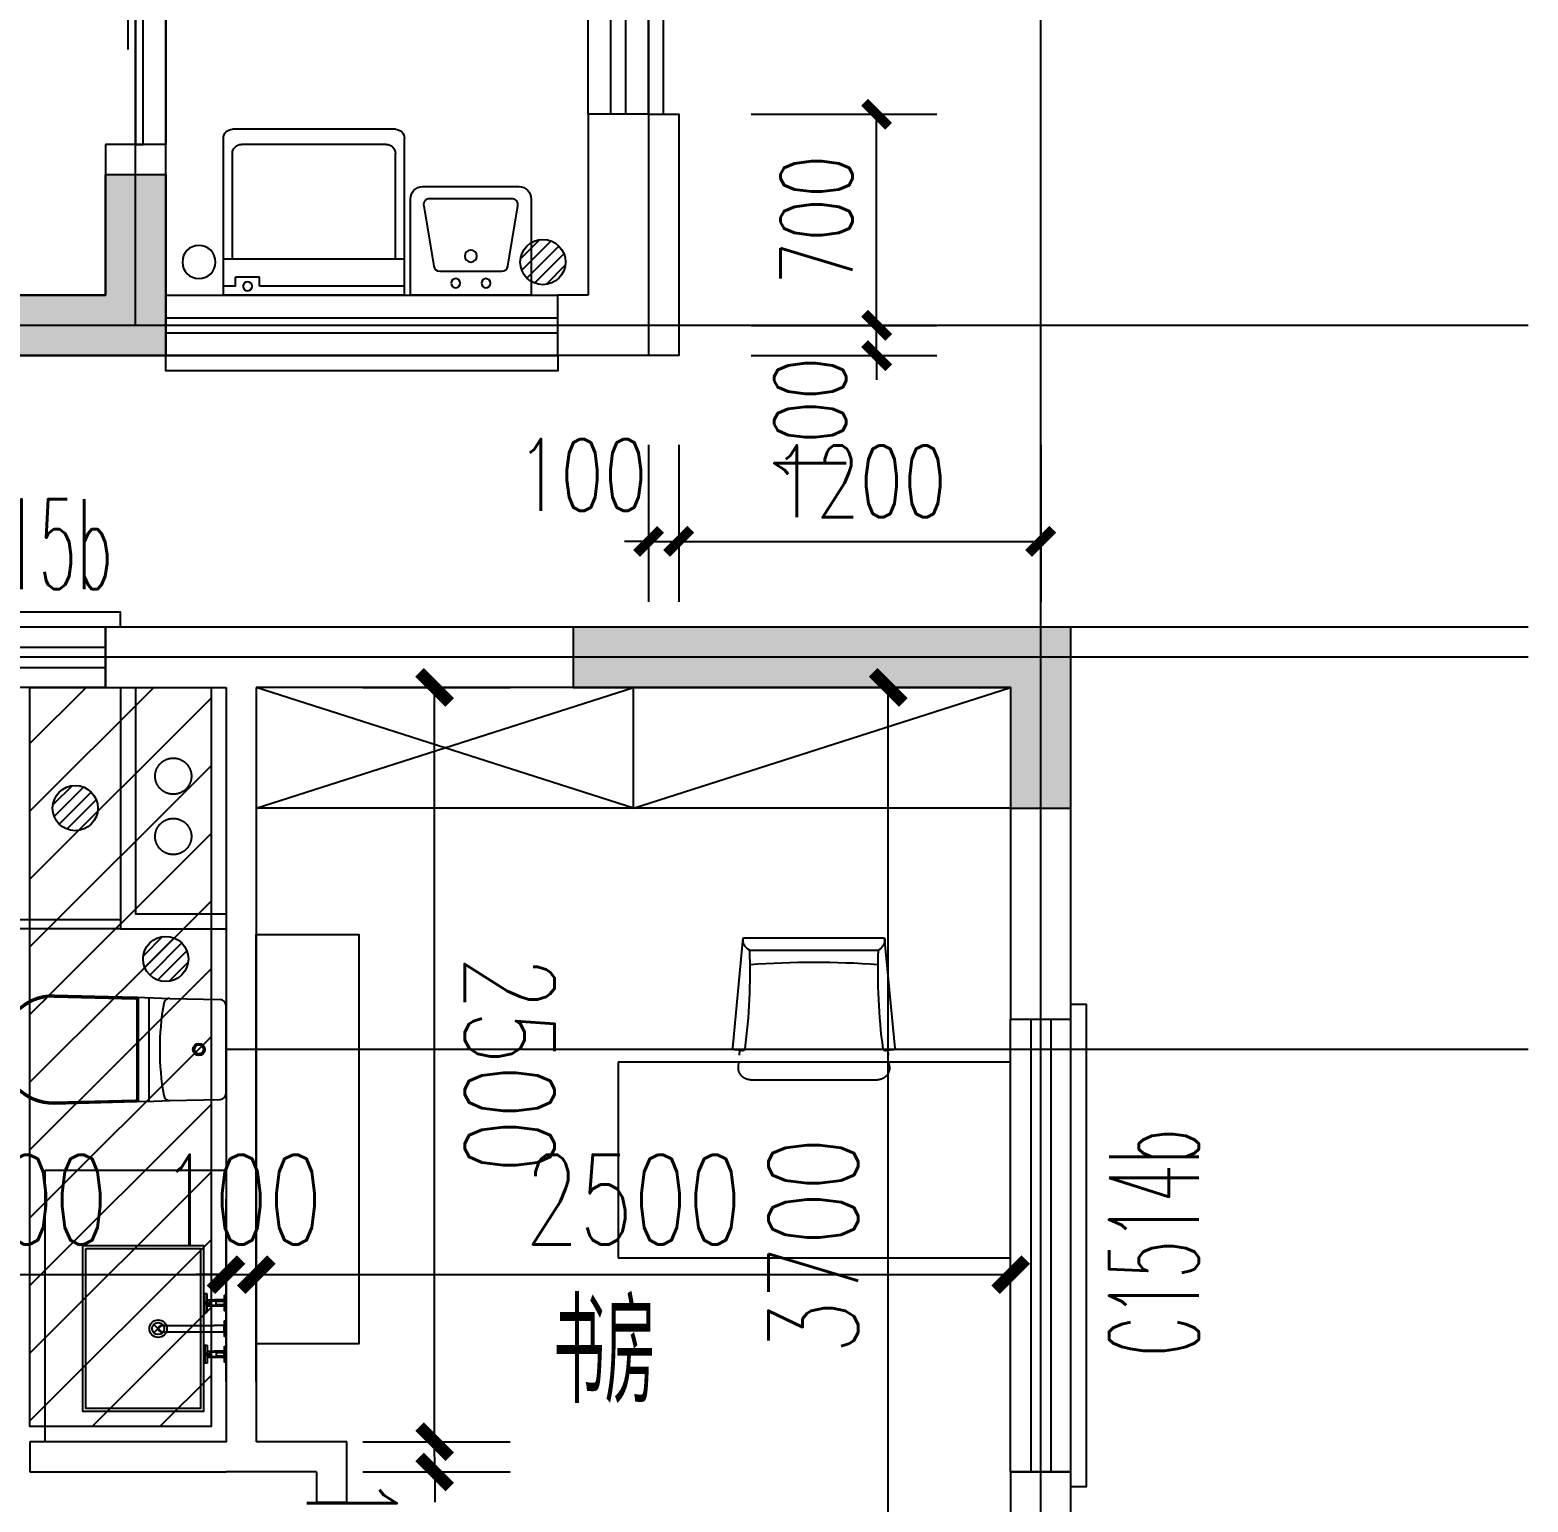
# Model space of a CAD drawing. Extents: x -129588 to 17450, y 1144 to 109436.
# Drawn here: x 536 to 5501, y 21598 to 26478 of the extents above; entities that cross this region are included whole.
import ezdxf

# ---------------------------------------------------------------- set-up
doc = ezdxf.new("R2010")
doc.units = 0
doc.header["$LTSCALE"] = 1000
doc.header["$MEASUREMENT"] = 0
doc.linetypes.add('DASH', pattern=[0.35, 0.25, -0.1])
doc.linetypes.add('PS', pattern=[3200, 1500, -200, 1500])
for name, color, linetype, plot in [('_S-PS(排水管)', 255, 'Continuous', False), ('A-area(算全面积)', 21, 'Continuous', False), ('A-area(算半面积)', 23, 'Continuous', False), ('A-FUR', 8, 'Continuous', False)]:
    doc.layers.add(name, color=color, linetype=linetype, plot=plot)
for name, color, linetype in [('A-Lvtry', 5, 'Continuous'), ('A-外装饰线脚', 7, 'Continuous'), ('A-第三道尺寸线', 105, 'Continuous'), ('A-线脚看线', 9, 'Continuous'), ('A-降板区域', 251, 'Continuous'), ('AE-FLOR', 151, 'Continuous'), ('DOTE', 16, 'Continuous'), ('NL', 5, 'Continuous'), ('PS', 6, 'PS'), ('PUB_HATCH', 8, 'Continuous'), ('PUB_TEXT', 7, 'Continuous'), ('WALL', 2, 'Continuous'), ('WINDOW', 4, 'Continuous'), ('WINDOW_TEXT', 7, 'Continuous'), ('剪力墙', 6, 'Continuous'), ('栏杆', 142, 'Continuous')]:
    doc.layers.add(name, color=color, linetype=linetype)
doc.layers.add('A-第四道尺寸线(线脚尺寸)', color=105, linetype='Continuous', lineweight=5)
doc.styles.add('_TCH_DIM_T3', font='SIMPLEX.shx', dxfattribs={"width": 0.705882, "bigfont": 'GBCBIG.shx'})
doc.styles.add('_TCH_WINDOW', font='SIMPLEX.shx', dxfattribs={"width": 0.7, "height": 3.5, "bigfont": 'GBCBIG.shx'})
doc.styles.get("Standard").update_dxf_attribs({"font": 'gbenor.shx', "width": 0.7, "bigfont": 'gbcbig.shx'})
doc.dimstyles.new('_TCH_ARCH&&100', dxfattribs={"dimtxt": 297.5, "dimasz": 100, "dimexe": 250, "dimexo": 300, "dimgap": 100, "dimtad": 1, "dimdec": 0, "dimzin": 0, "dimdsep": 46, "dimtxsty": '_TCH_DIM_T3', "dimblk": 'ARCHTICK', "dimcen": 0.09, "dimclrt": 7, "dimazin": 2, "dimtfac": 1, "dimtdec": 0, "dimtix": 1, "dimtmove": 2, "dimatfit": 3, "dimfxl": 0, "dimtolj": 1, "dimtzin": 0, "dimarcsym": 0})
doc.dimstyles.new('_TCH_ARCH&&80', dxfattribs={"dimtxt": 238, "dimasz": 80, "dimexe": 200, "dimexo": 240, "dimgap": 80, "dimtad": 1, "dimdec": 0, "dimzin": 0, "dimdsep": 46, "dimtxsty": '_TCH_DIM_T3', "dimblk": 'ARCHTICK', "dimcen": 0.09, "dimclrt": 7, "dimazin": 2, "dimtfac": 1, "dimtdec": 0, "dimtix": 1, "dimtmove": 2, "dimatfit": 3, "dimfxl": 0, "dimtolj": 1, "dimtzin": 0, "dimarcsym": 0})

# ---------------------------------------------------------------- blocks, each defined once
blk = doc.blocks.new('jgjlq030328')
at = {"layer": 'PUB_HATCH'}
for points in [[(-245335, 18311.9), (-245335, 17711.9), (-246985, 17711.9), (-246985, 17911.9), (-245535, 17911.9), (-245535, 18311.9)], [(-242335, 16211.9), (-242335, 16811.9), (-243985, 16811.9), (-243985, 16611.9), (-242535, 16611.9), (-242535, 16211.9)]]:
    blk.add_hatch(color=256, dxfattribs=at).paths.add_polyline_path(points)
at = {"layer": '剪力墙'}
for points in [[(-245335, 18311.9), (-245335, 17711.9), (-246985, 17711.9), (-246985, 17911.9), (-245535, 17911.9), (-245535, 18311.9)], [(-242335, 16211.9), (-242335, 16811.9), (-243985, 16811.9), (-243985, 16611.9), (-242535, 16611.9), (-242535, 16211.9)]]:
    blk.add_lwpolyline(points, close=True, dxfattribs=at)
blk = doc.blocks.new('zhouxianssceng0329')
at = {"layer": 'DOTE'}
for p, q in [((886.3, 144298.2), (886.3, 156469.4)), ((3886.3, 132089.9), (3886.3, 156469.4)), ((5501.3, 144298.2), (-3313.7, 144298.2)), ((5501.3, 143298.2), (-44988.6, 143298.2)), ((5501.3, 143198.2), (-3313.7, 143198.2)), ((5501.3, 141898.2), (-10113.7, 141898.2))]:
    blk.add_line(p, q, dxfattribs=at)
blk = doc.blocks.new('A$C2EEA3612')
at = {"linetype": 'Continuous'}
for p, q in [((-180, 570), (-172.9, 299.7)), ((-175, 570.2), (-168, 299.8)), ((175, 570.2), (168, 299.8)), ((180, 570), (172.9, 299.7)), ((-172.9, 299.7), (-171.1, 240)), ((172.9, 299.7), (171.1, 240)), ((-171.6, 255), (171.6, 255)), ((-163, 295), (163, 295)), ((-163, 290), (163, 290)), ((-171.1, 240), (-169.5, 186.6)), ((171.1, 240), (169.5, 186.6)), ((-169.5, 186.6), (-165.6, 19.4)), ((169.5, 186.6), (165.6, 19.4)), ((-145.6, 0), (145.6, 0))]:
    blk.add_line(p, q, dxfattribs=at)
for radius in [20, 15]:
    blk.add_circle((0, 90), radius, dxfattribs=at)
for centre, radius, start, end in [((0, 570), 180, 0, 180), ((0, 570), 175, 0, 180), ((-163, 300), 10, 181.7534, 270), ((-163, 300), 5, 181.7534, 270), ((163, 300), 5, 270, 358.2466), ((163, 300), 10, 270, 358.2466), ((-149.5, 187.2), 20, 99.8557, 181.7534), ((0, -673.3), 893.4, 80.1443, 99.8557), ((149.5, 187.2), 20, 358.2466, 80.1443), ((-145.6, 20), 20, 181.7534, 270), ((145.6, 20), 20, 270, 358.2466)]:
    blk.add_arc(centre, radius, start, end, dxfattribs=at)
blk = doc.blocks.new('g3wr')
at = {"color": 251}
blk.add_wipeout([(92376.5, 176270.3), (92376.5, 176416), (92376.5, 176561.6), (92382.1, 176575.5), (92395.9, 176581.5), (92459.4, 176583.5), (92576.3, 176580.9), (92666.2, 176588.6), (92736.4, 176588), (92946.5, 176596), (92946.5, 176591), (93056.8, 176558.2), (93056.8, 176558.2), (93126.5, 176416), (93075.6, 176297.8), (92946.5, 176236), (92831.5, 176244.5), (92676.2, 176243), (92576.3, 176251), (92395.9, 176250.4)], dxfattribs=at)
at = {"xscale": -1, "rotation": 270}
blk.add_blockref('A$C2EEA3612', (92376.5, 176416), dxfattribs=at)
blk = doc.blocks.new('A$C12CE3BE6')
at = {"ltscale": 10}
for p, q in [((180, 469), (200, 469)), ((184.5, 442), (184.5, 469)), ((195.5, 442), (195.5, 469)), ((285.2, 469), (265.2, 469)), ((370, 469), (350, 469)), ((354.5, 442), (354.5, 469)), ((365.5, 442), (365.5, 469)), ((220, 412), (160, 412)), ((160, 412), (160, 405)), ((220, 405), (160, 405)), ((180, 412), (180, 435)), ((182.5, 422), (182.5, 442)), ((197.5, 442), (182.5, 442)), ((197.5, 422), (182.5, 422)), ((187, 412), (187, 422)), ((193, 412), (193, 422)), ((197.5, 422), (197.5, 442)), ((200, 412), (200, 435)), ((220, 405), (220, 412)), ((265.2, 260), (265.2, 435)), ((285.2, 260), (285.2, 435)), ((330, 412), (390, 412)), ((330, 405), (330, 412)), ((330, 405), (390, 405)), ((350, 412), (350, 435)), ((352.5, 422), (352.5, 442)), ((352.5, 442), (367.5, 442)), ((352.5, 422), (367.5, 422)), ((357, 412), (357, 422)), ((363, 412), (363, 422)), ((367.5, 422), (367.5, 442)), ((370, 412), (370, 435)), ((390, 412), (390, 405))]:
    blk.add_line(p, q, dxfattribs=at)
for p, q in [((260.9, 235.9), (289.1, 264.1)), ((260.9, 264.1), (289.1, 235.9))]:
    blk.add_line(p, q)
for points in [[(200, 435), (200, 469), (215, 469), (215, 475), (165, 475), (165, 469), (180, 469), (180, 435)], [(285.2, 435), (285.2, 469), (299.8, 469), (299.8, 475), (250.2, 475), (250.2, 469), (265.2, 469), (265.2, 435)], [(370, 435), (370, 469), (385, 469), (385, 475), (335, 475), (335, 469), (350, 469), (350, 435)]]:
    blk.add_lwpolyline(points, dxfattribs=at)
for points in [[(0, 0), (0, 400), (550, 400), (550, 0)], [(10, 10), (10, 390), (540, 390), (540, 10)]]:
    blk.add_lwpolyline(points, close=True)
for centre in [(190, 408.5), (360, 408.5)]:
    blk.add_circle(centre, 3.5, dxfattribs=at)
for radius in [29.1, 20]:
    blk.add_circle((275, 250), radius)
blk.add_arc((275.2, 260), 10, 180, 0, dxfattribs=at)
blk = doc.blocks.new('chair4')
at = {"linetype": 'DASH', "ltscale": 200}
for p, q in [((-426.4, 250.4), (-410.4, 248.9)), ((-470, 210.5), (-470, -210.5)), ((-426.4, -250.4), (-410.4, -248.9))]:
    blk.add_line(p, q, dxfattribs=at)
at = {"ltscale": 20}
for p, q in [((-364.8, 269), (0, 234.3)), ((-388.8, 247), (-371.7, 245.5)), ((-40, 213.8), (-40, -213.8)), ((0, 234.3), (0, -234.3)), ((-388.8, -247), (-371.7, -245.5)), ((-364.8, -269), (0, -234.3))]:
    blk.add_line(p, q, dxfattribs=at)
at = {"linetype": 'DASH', "ltscale": 200, "extrusion": (0, 0, -1)}
for centre, start_param, end_param in [((-430, 210.5), 3.926991, 5.586837), ((-430, -210.5), 2.267145, 3.926991)]:
    blk.add_ellipse(centre, major_axis=(28.3, 28.3), ratio=1, start_param=start_param, end_param=end_param, dxfattribs=at)
at = {"ltscale": 20, "extrusion": (0, 0, -1)}
for centre, major_axis, ratio, start_param, end_param in [((-440.3, 264.1), (50.3, 50.3), 1, 0.774487, 1.131895), ((-365.2, 265), (2.83, 2.83), 1, 3.91608, 5.586837), ((-365.9, 237.3), (5.66, -5.66), 1, 0.914477, 2.702691), ((-124.5, 1886.5), (-1792.2, 85), 0.932857, 4.621064, 4.803714), ((-2032.8, -2.5), (-3, 2384.1), 0.819086, 1.481782, 1.659811), ((-6.5, 197.7), (26.3, 26.3), 1, 4.375488, 5.671939), ((-365.9, -237.3), (5.66, 5.66), 1, 3.580494, 5.368708), ((-440.3, -264.1), (50.3, -50.3), 1, -1.131895, -0.774487), ((-124.5, -1886.5), (1792.2, 85), 0.932857, 4.621064, 4.803714), ((-6.5, -197.7), (26.3, 26.3), 1, 2.182042, 3.478494), ((-365.2, -265), (2.83, -2.83), 1, 0.696349, 2.367105)]:
    blk.add_ellipse(centre, major_axis=major_axis, ratio=ratio, start_param=start_param, end_param=end_param, dxfattribs=at)
blk = doc.blocks.new('$TCHSYS$WIN2D')
for p, q in [((-0.5, 0.5), (0.5, 0.5)), ((-0.5, 0.5), (-0.5, -0.5)), ((0.5, 0.5), (0.5, -0.5)), ((0.5, 0.1667), (-0.5, 0.1667)), ((0.5, -0.1667), (-0.5, -0.1667)), ((-0.5, -0.5), (0.5, -0.5))]:
    blk.add_line(p, q)
blk = doc.blocks.new('_ArchTick')
at = {"color": 0, "linetype": 'ByBlock', "const_width": 0.4}
blk.add_lwpolyline([(-0.5, -0.5), (0.5, 0.5)], dxfattribs=at)
blk = doc.blocks.new('*D1072')
at = {"layer": 'A-第三道尺寸线', "color": 0, "lineweight": -2, "transparency": 16777216}
for p, q in [((92062, 166834.8), (92062, 167438.6)), ((94562, 166834.8), (94562, 167438.6)), ((92062, 167188.6), (94562, 167188.6))]:
    blk.add_line(p, q, dxfattribs=at)
at = {"layer": 'Defpoints', "color": 0, "transparency": 16777216}
for p in [(94562, 167188.6), (92062, 166534.8), (94562, 166534.8)]:
    blk.add_point(p, dxfattribs=at)
at = {"layer": 'A-第三道尺寸线', "color": 0, "lineweight": -2, "transparency": 16777216, "xscale": 100, "yscale": 100, "zscale": 100, "rotation": 180}
blk.add_blockref('_ArchTick', (92062, 167188.6), dxfattribs=at)
at = {"layer": 'A-第三道尺寸线', "color": 0, "lineweight": -2, "transparency": 16777216, "xscale": 100, "yscale": 100, "zscale": 100}
blk.add_blockref('_ArchTick', (94562, 167188.6), dxfattribs=at)
at = {"layer": 'A-第三道尺寸线', "color": 7, "transparency": 16777216, "insert": (93312, 167437.3), "char_height": 297.5, "attachment_point": 5, "style": '_TCH_DIM_T3'}
blk.add_mtext('\\A1;2500', dxfattribs=at)
blk = doc.blocks.new('*D1073')
at = {"layer": 'A-第三道尺寸线', "color": 0, "lineweight": -2, "transparency": 16777216}
for p, q in [((91962, 166834.8), (91962, 167438.6)), ((92062, 166834.8), (92062, 167438.6)), ((91962, 167188.6), (91862, 167188.6)), ((91962, 167188.6), (92062, 167188.6)), ((92062, 167188.6), (92162, 167188.6))]:
    blk.add_line(p, q, dxfattribs=at)
at = {"layer": 'Defpoints', "color": 0, "transparency": 16777216}
for p in [(92062, 167188.6), (91962, 166534.8), (92062, 166534.8)]:
    blk.add_point(p, dxfattribs=at)
at = {"layer": 'A-第三道尺寸线', "color": 0, "lineweight": -2, "transparency": 16777216, "xscale": 100, "yscale": 100, "zscale": 100}
blk.add_blockref('_ArchTick', (91962, 167188.6), dxfattribs=at)
at = {"layer": 'A-第三道尺寸线', "color": 0, "lineweight": -2, "transparency": 16777216, "xscale": 100, "yscale": 100, "zscale": 100, "rotation": 180}
blk.add_blockref('_ArchTick', (92062, 167188.6), dxfattribs=at)
at = {"layer": 'A-第三道尺寸线', "color": 7, "transparency": 16777216, "insert": (92012, 167437.3), "char_height": 297.5, "attachment_point": 5, "style": '_TCH_DIM_T3'}
blk.add_mtext('\\A1;100', dxfattribs=at)
blk = doc.blocks.new('*D1074')
at = {"layer": 'A-第三道尺寸线', "color": 0, "lineweight": -2, "transparency": 16777216}
for p, q in [((90462, 166834.8), (90462, 167438.6)), ((91962, 166834.8), (91962, 167438.6)), ((90462, 167188.6), (91962, 167188.6))]:
    blk.add_line(p, q, dxfattribs=at)
at = {"layer": 'Defpoints', "color": 0, "transparency": 16777216}
for p in [(91962, 167188.6), (90462, 166534.8), (91962, 166534.8)]:
    blk.add_point(p, dxfattribs=at)
at = {"layer": 'A-第三道尺寸线', "color": 0, "lineweight": -2, "transparency": 16777216, "xscale": 100, "yscale": 100, "zscale": 100, "rotation": 180}
blk.add_blockref('_ArchTick', (90462, 167188.6), dxfattribs=at)
at = {"layer": 'A-第三道尺寸线', "color": 0, "lineweight": -2, "transparency": 16777216, "xscale": 100, "yscale": 100, "zscale": 100}
blk.add_blockref('_ArchTick', (91962, 167188.6), dxfattribs=at)
at = {"layer": 'A-第三道尺寸线', "color": 7, "transparency": 16777216, "insert": (91212, 167437.3), "char_height": 297.5, "attachment_point": 5, "style": '_TCH_DIM_T3'}
blk.add_mtext('\\A1;1500', dxfattribs=at)
blk = doc.blocks.new('*D1088')
at = {"layer": 'A-第三道尺寸线', "color": 0, "lineweight": -2, "transparency": 16777216}
for p, q in [((94439, 169134.8), (93906.7, 169134.8)), ((94156.7, 165434.8), (94156.7, 169134.8)), ((94439, 165434.8), (93906.7, 165434.8))]:
    blk.add_line(p, q, dxfattribs=at)
at = {"layer": 'Defpoints', "color": 0, "transparency": 16777216}
for p in [(94156.7, 169134.8), (94739, 169134.8), (94739, 165434.8)]:
    blk.add_point(p, dxfattribs=at)
at = {"layer": 'A-第三道尺寸线', "color": 0, "lineweight": -2, "transparency": 16777216, "xscale": 100, "yscale": 100, "zscale": 100}
for p, rotation in [((94156.7, 169134.8), 90), ((94156.7, 165434.8), 270)]:
    blk.add_blockref('_ArchTick', p, dxfattribs=dict(at, rotation=rotation))
at = {"layer": 'A-第三道尺寸线', "color": 7, "transparency": 16777216, "insert": (93908, 167284.8), "char_height": 297.5, "attachment_point": 5, "rotation": 90, "style": '_TCH_DIM_T3'}
blk.add_mtext('\\A1;3700', dxfattribs=at)
blk = doc.blocks.new('*D1089')
at = {"layer": 'A-第三道尺寸线', "color": 0, "lineweight": -2, "transparency": 16777216}
for p, q in [((92414.9, 169134.8), (92903.1, 169134.8)), ((92653.2, 166634.8), (92653.1, 169134.8)), ((92415, 166634.8), (92903.2, 166634.8))]:
    blk.add_line(p, q, dxfattribs=at)
at = {"layer": 'Defpoints', "color": 0, "transparency": 16777216}
for p in [(92114.9, 169134.8), (92653.1, 169134.8), (92115, 166634.8)]:
    blk.add_point(p, dxfattribs=at)
at = {"layer": 'A-第三道尺寸线', "color": 0, "lineweight": -2, "transparency": 16777216, "xscale": 100, "yscale": 100, "zscale": 100}
for p, rotation in [((92653.1, 169134.8), 90.0034833089943), ((92653.2, 166634.8), 270.0034833089943)]:
    blk.add_blockref('_ArchTick', p, dxfattribs=dict(at, rotation=rotation))
at = {"layer": 'A-第三道尺寸线', "color": 7, "transparency": 16777216, "insert": (92901.9, 167884.8), "char_height": 297.5, "attachment_point": 5, "rotation": 270.0035, "style": '_TCH_DIM_T3'}
blk.add_mtext('\\A1;2500', dxfattribs=at)
blk = doc.blocks.new('*D1090')
at = {"layer": 'A-第三道尺寸线', "color": 0, "lineweight": -2, "transparency": 16777216}
for p, q in [((92653.2, 166634.8), (92653.2, 166734.8)), ((92415, 166634.8), (92903.2, 166634.8)), ((92653.3, 166534.8), (92653.2, 166634.8)), ((92415, 166534.8), (92903.3, 166534.8)), ((92653.3, 166534.8), (92653.3, 166434.8))]:
    blk.add_line(p, q, dxfattribs=at)
at = {"layer": 'Defpoints', "color": 0, "transparency": 16777216}
for p in [(92115, 166634.8), (92653.2, 166634.8), (92115, 166534.8)]:
    blk.add_point(p, dxfattribs=at)
at = {"layer": 'A-第三道尺寸线', "color": 0, "lineweight": -2, "transparency": 16777216, "xscale": 100, "yscale": 100, "zscale": 100}
for p, rotation in [((92653.2, 166634.8), 270.0034833089966), ((92653.3, 166534.8), 90.00348330899659)]:
    blk.add_blockref('_ArchTick', p, dxfattribs=dict(at, rotation=rotation))
at = {"layer": 'A-第三道尺寸线', "color": 7, "transparency": 16777216, "insert": (92378.3, 166259.8), "char_height": 297.5, "attachment_point": 5, "rotation": 270.0035, "style": '_TCH_DIM_T3'}
blk.add_mtext('\\A1;100', dxfattribs=at)
blk = doc.blocks.new('__附着_A10-SGT-95户型_TEN24QEP_设计区$0$A-Toilet-9')
for p, q in [((-270, 550), (270, 550)), ((-300, 0), (-300, 520)), ((-240, 500), (240, 500)), ((300, 0), (300, 520)), ((-270, 120), (-270, 470)), ((270, 120), (270, 470)), ((-300, 120), (300, 120)), ((180, 60), (260, 60)), ((180, 30), (180, 60)), ((260, 30), (260, 60)), ((-300, 30), (180, 30)), ((-300, 0), (300, 0)), ((260, 30), (300, 30))]:
    blk.add_line(p, q)
blk.add_circle((220, 30), 15)
for centre, start, end in [((-270, 520), 90, 180), ((270, 520), 0, 90), ((-240, 470), 90, 180), ((240, 470), 0, 90)]:
    blk.add_arc(centre, 30, start, end)
blk = doc.blocks.new('__附着_A10-SGT-95户型_TEN24QEP_设计区$0$A-Kitchen-9')
at = {"ltscale": 0.6}
blk.add_line((400, -320), (400, 0), dxfattribs=at)
blk.add_lwpolyline([(400, 0), (0, 0), (0, -320, 0.414214), (40, -360), (360, -360, 0.414214), (400, -320)], format="xyb", dxfattribs=at)
blk.add_lwpolyline([(400, 0), (0, 0), (0, -320, 0.414214), (40, -360), (360, -360, 0.414214), (400, -320)], format="xyb", dxfattribs=at)
blk.add_lwpolyline([(322.8, -96.7), (356.1, -296.7, -0.463455), (336.4, -320), (63.6, -320, -0.463455), (43.9, -296.7), (77.2, -96.7, -0.366629), (96.9, -80), (303.1, -80, -0.366629)], format="xyb", close=True, dxfattribs=at)
blk.add_lwpolyline([(322.8, -96.7), (356.1, -296.7, -0.463455), (336.4, -320), (63.6, -320, -0.463455), (43.9, -296.7), (77.2, -96.7, -0.366629), (96.9, -80), (303.1, -80, -0.366629)], format="xyb", close=True, dxfattribs=at)
for centre, radius in [((150, -40), 15), ((250, -40), 15), ((200, -130), 20)]:
    blk.add_circle(centre, radius, dxfattribs=at)
blk = doc.blocks.new('$DorLib2D$00000131')
at = {"color": 0, "linetype": 'Continuous'}
for p, q in [((0.15, 0.125), (0.2319, 0.1973)), ((0.2319, 0.1973), (0.2319, 0.125)), ((-0.5, 0.125), (-0.5, 0)), ((0.0192, 0.125), (-0.5, 0.125)), ((0.0192, 0), (0.0192, 0.125)), ((0.35, 0.125), (0.15, 0.125)), ((-0.5, 0), (0.0192, 0)), ((-0.024, 0), (0.5, 0)), ((-0.024, -0.125), (-0.024, 0)), ((0.5, 0), (0.5, -0.125)), ((-0.35, -0.125), (-0.15, -0.125)), ((-0.2319, -0.1973), (-0.2319, -0.125)), ((-0.15, -0.125), (-0.2319, -0.1973)), ((0.5, -0.125), (-0.024, -0.125))]:
    blk.add_line(p, q, dxfattribs=at)
blk = doc.blocks.new('a6huxing 0323')
at = {"layer": 'AE-FLOR'}
for points in [[(11865.5, 174111.7), (11865.5, 175811.7)], [(12065.5, 174111.7), (12065.5, 175811.7)], [(10465.5, 173511.7), (11765.5, 173511.7)], [(10465.5, 173311.7), (11765.5, 173311.7)]]:
    blk.add_lwpolyline(points, dxfattribs=at)
at = {"layer": 'WALL'}
for p, q in [((11865.5, 174111.7), (11865.5, 173511.7)), ((12065.5, 174111.7), (11865.5, 174111.7)), ((12065.5, 174111.7), (12065.5, 173311.7)), ((10465.5, 174011.7), (10265.5, 174011.7)), ((10265.5, 174011.7), (10265.5, 173511.7)), ((10465.5, 173311.7), (10465.5, 174011.7)), ((10265.5, 173511.7), (6265.5, 173511.7)), ((11865.5, 173511.7), (11765.5, 173511.7)), ((11765.5, 173311.7), (11765.5, 173511.7)), ((10465.5, 173311.7), (6065.5, 173311.7)), ((12065.5, 173311.7), (11765.5, 173311.7))]:
    blk.add_line(p, q, dxfattribs=at)
at = {"layer": 'WINDOW'}
blk.add_line((10465.5, 176111.7), (10465.5, 174011.7), dxfattribs=at)
at = {"layer": '栏杆'}
for points in [[(11940.5, 174111.7), (11940.5, 175811.7)], [(11990.5, 174111.7), (11990.5, 175811.7)], [(10465.5, 173436.7), (11765.5, 173436.7)], [(10465.5, 173386.7), (11765.5, 173386.7)]]:
    blk.add_lwpolyline(points, dxfattribs=at)
at = {"layer": 'A-Lvtry', "xscale": -1}
blk.add_blockref('__附着_A10-SGT-95户型_TEN24QEP_设计区$0$A-Toilet-9', (10956.5, 173511.7), dxfattribs=at)
at = {"layer": 'A-Lvtry', "xscale": -1, "rotation": 180}
blk.add_blockref('__附着_A10-SGT-95户型_TEN24QEP_设计区$0$A-Kitchen-9', (11276.5, 173511.7), dxfattribs=at)
at = {"layer": 'WINDOW'}
ref = blk.add_blockref('$DorLib2D$00000131', (10365.5, 175061.7), dxfattribs=dict(at, xscale=2100, yscale=-200, zscale=2100, rotation=270))
ref.add_attrib('A', 'TLM2124', (10889.3, 174606.7), dxfattribs={"layer": 'WINDOW_TEXT', "height": 297.5, "rotation": 90, "style": '_TCH_WINDOW', "width": 0.494118})
blk = doc.blocks.new('ssxianjiao0329')
at = {"layer": 'A-外装饰线脚'}
blk.add_lwpolyline([(2586.3, 144998.2), (2686.3, 144998.2), (2686.3, 144198.2), (2586.3, 144198.2)], dxfattribs=at)
at = {"layer": 'A-线脚看线'}
for points in [[(2636.3, 144998.2), (2636.3, 146698.2)], [(2286.3, 144198.2), (2286.3, 144148.2), (986.3, 144148.2), (986.3, 144198.2)], [(836.3, 143298.2), (836.3, 143348.2), (36.3, 143348.2), (36.3, 143298.2)], [(3986.3, 142048.2), (4036.3, 142048.2), (4036.3, 140448.2), (3986.3, 140448.2)]]:
    blk.add_lwpolyline(points, dxfattribs=at)
blk = doc.blocks.new('*D1646')
at = {"layer": 'A-第四道尺寸线(线脚尺寸)', "color": 0, "lineweight": -2, "transparency": 16777216}
for p, q in [((3342.3, 25498.2), (3342.3, 25578.2)), ((2926.3, 25498.2), (3542.3, 25498.2)), ((3342.3, 25398.2), (3342.3, 25498.2)), ((2926.3, 25398.2), (3542.3, 25398.2)), ((3342.3, 25398.2), (3342.3, 25318.2))]:
    blk.add_line(p, q, dxfattribs=at)
at = {"layer": 'Defpoints', "color": 0, "transparency": 16777216}
for p in [(2686.3, 25498.2), (3342.3, 25498.2), (2686.3, 25398.2)]:
    blk.add_point(p, dxfattribs=at)
at = {"layer": 'A-第四道尺寸线(线脚尺寸)', "color": 0, "lineweight": -2, "transparency": 16777216, "xscale": 80, "yscale": 80, "zscale": 80}
for p, rotation in [((3342.3, 25498.2), 270), ((3342.3, 25398.2), 90)]:
    blk.add_blockref('_ArchTick', p, dxfattribs=dict(at, rotation=rotation))
at = {"layer": 'A-第四道尺寸线(线脚尺寸)', "color": 7, "transparency": 16777216, "insert": (3122.3, 25178.2), "char_height": 238, "attachment_point": 5, "rotation": 90, "style": '_TCH_DIM_T3'}
blk.add_mtext('\\A1;100', dxfattribs=at)
blk = doc.blocks.new('*D1647')
at = {"layer": 'A-第四道尺寸线(线脚尺寸)', "color": 0, "lineweight": -2, "transparency": 16777216}
for p, q in [((2926.3, 26198.2), (3542.3, 26198.2)), ((3342.3, 25498.2), (3342.3, 26198.2)), ((2926.3, 25498.2), (3542.3, 25498.2))]:
    blk.add_line(p, q, dxfattribs=at)
at = {"layer": 'Defpoints', "color": 0, "transparency": 16777216}
for p in [(2686.3, 26198.2), (3342.3, 26198.2), (2686.3, 25498.2)]:
    blk.add_point(p, dxfattribs=at)
at = {"layer": 'A-第四道尺寸线(线脚尺寸)', "color": 0, "lineweight": -2, "transparency": 16777216, "xscale": 80, "yscale": 80, "zscale": 80}
for p, rotation in [((3342.3, 26198.2), 90), ((3342.3, 25498.2), 270)]:
    blk.add_blockref('_ArchTick', p, dxfattribs=dict(at, rotation=rotation))
at = {"layer": 'A-第四道尺寸线(线脚尺寸)', "color": 7, "transparency": 16777216, "insert": (3143.3, 25848.2), "char_height": 238, "attachment_point": 5, "rotation": 90, "style": '_TCH_DIM_T3'}
blk.add_mtext('\\A1;700', dxfattribs=at)
blk = doc.blocks.new('*D1650')
at = {"layer": 'A-第四道尺寸线(线脚尺寸)', "color": 0, "lineweight": -2, "transparency": 16777216}
for p, q in [((2686.3, 25102.5), (2686.3, 24582.5)), ((3886.3, 25102.5), (3886.3, 24582.5)), ((2686.3, 24782.5), (3886.3, 24782.5))]:
    blk.add_line(p, q, dxfattribs=at)
at = {"layer": 'Defpoints', "color": 0, "transparency": 16777216}
for p in [(2686.3, 25342.5), (3886.3, 25342.5), (3886.3, 24782.5)]:
    blk.add_point(p, dxfattribs=at)
at = {"layer": 'A-第四道尺寸线(线脚尺寸)', "color": 0, "lineweight": -2, "transparency": 16777216, "xscale": 80, "yscale": 80, "zscale": 80, "rotation": 180}
blk.add_blockref('_ArchTick', (2686.3, 24782.5), dxfattribs=at)
at = {"layer": 'A-第四道尺寸线(线脚尺寸)', "color": 0, "lineweight": -2, "transparency": 16777216, "xscale": 80, "yscale": 80, "zscale": 80}
blk.add_blockref('_ArchTick', (3886.3, 24782.5), dxfattribs=at)
at = {"layer": 'A-第四道尺寸线(线脚尺寸)', "color": 7, "transparency": 16777216, "insert": (3286.3, 24981.5), "char_height": 238, "attachment_point": 5, "style": '_TCH_DIM_T3'}
blk.add_mtext('\\A1;1200', dxfattribs=at)
blk = doc.blocks.new('*D1651')
at = {"layer": 'A-第四道尺寸线(线脚尺寸)', "color": 0, "lineweight": -2, "transparency": 16777216}
for p, q in [((2586.3, 25102.5), (2586.3, 24582.5)), ((2686.3, 25102.5), (2686.3, 24582.5)), ((2586.3, 24782.5), (2506.3, 24782.5)), ((2586.3, 24782.5), (2686.3, 24782.5)), ((2686.3, 24782.5), (2766.3, 24782.5))]:
    blk.add_line(p, q, dxfattribs=at)
at = {"layer": 'Defpoints', "color": 0, "transparency": 16777216}
for p in [(2586.3, 25342.5), (2686.3, 25342.5), (2686.3, 24782.5)]:
    blk.add_point(p, dxfattribs=at)
at = {"layer": 'A-第四道尺寸线(线脚尺寸)', "color": 0, "lineweight": -2, "transparency": 16777216, "xscale": 80, "yscale": 80, "zscale": 80}
blk.add_blockref('_ArchTick', (2586.3, 24782.5), dxfattribs=at)
at = {"layer": 'A-第四道尺寸线(线脚尺寸)', "color": 0, "lineweight": -2, "transparency": 16777216, "xscale": 80, "yscale": 80, "zscale": 80, "rotation": 180}
blk.add_blockref('_ArchTick', (2686.3, 24782.5), dxfattribs=at)
at = {"layer": 'A-第四道尺寸线(线脚尺寸)', "color": 7, "transparency": 16777216, "insert": (2366.3, 25002.5), "char_height": 238, "attachment_point": 5, "style": '_TCH_DIM_T3'}
blk.add_mtext('\\A1;100', dxfattribs=at)
blk = doc.blocks.new('_LV13')
at = {"color": 0}
for p, q in [((-0.071, 0.495), (-0.495, 0.071)), ((0.183, 0.465), (-0.465, -0.183)), ((0.354, 0.354), (-0.354, -0.354)), ((0.465, 0.183), (-0.183, -0.465)), ((0.495, -0.071), (0.071, -0.495))]:
    blk.add_line(p, q, dxfattribs=at)
blk.add_circle((0, 0), 0.5)
blk = doc.blocks.new('jfdsajkjke50505')
at = {"layer": 'NL', "ltscale": 0.5, "extrusion": (0, 0, -1), "xscale": -150, "yscale": 150, "zscale": -150}
for p in [(93101.1, 53829.8), (92801.1, 53329.8)]:
    blk.add_blockref('_LV13', p, dxfattribs=at)
blk = doc.blocks.new('jfajjkjkjh')
at = {"layer": '_S-PS(排水管)'}
blk.add_lwpolyline([(-74953.3, 51730.6, 1), (-75063.3, 51730.6, 1)], format="xyb", close=True, dxfattribs=at)
at = {"layer": 'NL', "ltscale": 0.5, "extrusion": (0, 0, -1), "xscale": -150, "yscale": 150, "zscale": -150}
blk.add_blockref('_LV13', (73868.3, 51730.6), dxfattribs=at)
blk = doc.blocks.new('a5huxing0323')
at = {"layer": 'A-FUR'}
for p, q in [((92061.9, 168734.8), (93312, 169134.8)), ((93312, 168734.8), (92061.9, 169134.8)), ((93312, 168734.8), (93312, 169134.8)), ((93312, 168734.8), (94562, 169134.8)), ((93312, 168734.8), (92061.9, 168734.8)), ((94562, 168734.8), (93312, 168734.8)), ((93262, 167893.5), (94562, 167893.5)), ((93262, 167893.5), (93262, 167243.5)), ((94562, 167243.5), (93262, 167243.5))]:
    blk.add_line(p, q, dxfattribs=at)
blk.add_lwpolyline([(92062, 168315.9), (92401.7, 168315.9), (92401.7, 166958.9), (92062, 166958.9)], close=True, dxfattribs=at)
at = {"layer": 'A-Lvtry'}
for points in [[(91612, 168364.8), (90462, 168364.8)], [(91612, 168334.8), (90462, 168334.8)]]:
    blk.add_lwpolyline(points, dxfattribs=at)
blk.add_lwpolyline([(91362, 167534.8), (91962, 167534.8), (91962, 166634.8), (91362, 166634.8)], close=True, dxfattribs=at)
at = {"layer": 'PS', "ltscale": 0.5}
for centre in [(91787, 168840.8), (91787, 168640.8)]:
    blk.add_circle(centre, 60, dxfattribs=at)
at = {"layer": 'WALL'}
for p, q in [((91962, 169334.8), (91562, 169334.8)), ((91562, 169334.8), (91562, 169134.8)), ((94762, 169334.8), (91962, 169334.8)), ((94762, 168034.8), (94762, 169334.8)), ((91562, 169134.8), (91962, 169134.8)), ((94562, 169134.8), (92062, 169134.8)), ((92062, 169134.8), (92062, 166634.8)), ((94562, 169134.8), (94562, 168034.8)), ((94562, 168034.8), (94762, 168034.8)), ((91962, 166634.8), (91312, 166634.8)), ((91312, 166634.8), (91312, 166534.8)), ((92362, 166634.8), (92062, 166634.8)), ((92362, 166434.8), (92362, 166634.8)), ((91312, 166534.8), (91962, 166534.8)), ((92262, 166534.8), (91962, 166534.8)), ((92262, 166534.8), (92262, 166434.8)), ((94762, 166534.8), (94562, 166534.8)), ((94562, 166534.8), (94562, 165934.8)), ((94762, 166034.8), (94762, 166534.8)), ((92262, 166434.8), (92362, 166434.8))]:
    blk.add_line(p, q, dxfattribs=at)
for points in [[(91612, 169134.8), (91612, 168334.8), (91962, 168334.8)], [(91662, 169134.8), (91662, 168384.8), (91962, 168384.8)]]:
    blk.add_lwpolyline(points, dxfattribs=at)
at = {"layer": 'A-FUR', "extrusion": (0, 0, -1), "xscale": -1, "zscale": -1, "rotation": 270}
blk.add_blockref('chair4', (-93910.3, 168304.4), dxfattribs=at)
at = {"layer": 'A-Lvtry', "xscale": -1}
blk.add_blockref('g3wr', (184338.6, -8481.1), dxfattribs=at)
at = {"layer": 'A-Lvtry', "rotation": 270}
blk.add_blockref('A$C12CE3BE6', (91487, 167284.7), dxfattribs=at)
at = {"layer": 'WINDOW'}
ref = blk.add_blockref('$TCHSYS$WIN2D', (91212, 169234.8), dxfattribs=dict(at, xscale=700, yscale=200, zscale=700, rotation=180))
ref.add_attrib('A', 'C0715b', (90830.5, 169461), dxfattribs={"layer": 'WINDOW_TEXT', "height": 297.5, "style": '_TCH_WINDOW', "width": 0.494118})
ref = blk.add_blockref('$TCHSYS$WIN2D', (94662, 167284.8), dxfattribs=dict(at, xscale=-1500, yscale=-200, zscale=-1500, rotation=270))
ref.add_attrib('A', 'C1514b', (95185.8, 166917.3), dxfattribs={"layer": 'WINDOW_TEXT', "height": 297.5, "rotation": 90, "style": '_TCH_WINDOW', "width": 0.494118})
at = {"layer": 'PUB_TEXT', "width": 0.7}
blk.add_text('书房', height=337.59, dxfattribs=at).set_placement((93047.1, 166762.5))
at = {"layer": 'A-第三道尺寸线'}
for p1, p2, distance, picture, middle in [((92115, 166634.8), (92114.9, 169134.8), -538.2, '*D1089', (92901.9, 167884.8)), ((94739, 165434.8), (94739, 169134.8), 582.3, '*D1088', (93908, 167284.8)), ((90462, 166534.8), (91962, 166534.8), 653.8, '*D1074', (91212, 167437.3)), ((91962, 166534.8), (92062, 166534.8), 653.8, '*D1073', (92012, 167437.3)), ((92062, 166534.8), (94562, 166534.8), 653.8, '*D1072', (93312, 167437.3))]:
    dim = blk.add_aligned_dim(p1=p1, p2=p2, distance=distance, dimstyle='_TCH_ARCH&&100', dxfattribs=at)
    dim.commit()
    dim.dimension.update_dxf_attribs({"geometry": picture, "text_midpoint": middle})
dim = blk.add_linear_dim(base=(92653.2, 166634.8), p1=(92115, 166534.8), p2=(92115, 166634.8), angle=90.0035, dimstyle='_TCH_ARCH&&100', dxfattribs=at)
dim.commit()
dim.dimension.update_dxf_attribs({"geometry": '*D1090', "text_midpoint": (92378.3, 166259.8), "dimtype": 161})
at = {"layer": 'A-降板区域'}
h = blk.add_hatch(dxfattribs=at)
h.set_pattern_fill('ANSI31', color=256, scale=100)
h.set_pattern_definition([(45, (89126.37, 0.02), (-112.2532, 112.2532), [])])
h.paths.add_polyline_path([(91912, 169134.8), (91912, 166684.8), (91312, 166684.8), (91312, 169134.8)])
blk.add_lwpolyline([(91912, 169134.8), (91912, 166684.8), (91312, 166684.8), (91312, 169134.8)], close=True, dxfattribs=at)
at = {"layer": 'WALL'}
blk.add_line((91962, 169134.8), (91962, 166634.8), dxfattribs=at)
blk = doc.blocks.new('1213fxianjiao0427')
at = {"layer": 'A-第四道尺寸线(线脚尺寸)'}
for p1, p2, distance, picture, middle in [((2686.3, 25498.2), (2686.3, 26198.2), -656, '*D1647', (3143.3, 25848.2)), ((2686.3, 25342.5), (3886.3, 25342.5), -560, '*D1650', (3286.3, 24981.5))]:
    dim = blk.add_aligned_dim(p1=p1, p2=p2, distance=distance, dimstyle='_TCH_ARCH&&80', dxfattribs=at)
    dim.commit()
    dim.dimension.update_dxf_attribs({"geometry": picture, "text_midpoint": middle})
for base, p1, p2, angle, picture, middle in [((3342.3, 25498.2), (2686.3, 25398.2), (2686.3, 25498.2), 90, '*D1646', (3122.3, 25178.2)), ((2686.3, 24782.5), (2586.3, 25342.5), (2686.3, 25342.5), 0, '*D1651', (2366.3, 25002.5))]:
    dim = blk.add_linear_dim(base=base, p1=p1, p2=p2, angle=angle, dimstyle='_TCH_ARCH&&80', dxfattribs=at)
    dim.commit()
    dim.dimension.update_dxf_attribs({"geometry": picture, "text_midpoint": middle, "dimtype": 161})

msp = doc.modelspace()

# ---------------------------------------------------------------- block references
msp.add_blockref('zhouxianssceng0329', (0, -118800))
at = {"layer": '剪力墙'}
msp.add_blockref('jgjlq030328', (246321.3, 7686.3, 0), dxfattribs=at)

# ---------------------------------------------------------------- next in the draw order: block references
msp.add_blockref('a5huxing0323', (-90775.7, -144836.6))

# ---------------------------------------------------------------- next in the draw order: block references
msp.add_blockref('a6huxing 0323', (-9479.2, -147913.5))
at = {"layer": 'A-area(算半面积)'}
msp.add_blockref('jfdsajkjke50505', (93787.4, -29931.6), dxfattribs=at)

# ---------------------------------------------------------------- next in the draw order: linework, layer by layer
at = {"layer": 'A-area(算全面积)'}
msp.add_lwpolyline([(286.3, 14098.2), (986.3, 14098.2), (2336.3, 14098.2), (3986.3, 14098.2), (3986.3, 24498.2), (-213.7, 24498.2), (-213.7, 25398.2), (986.3, 25398.2), (986.3, 25398.2), (986.3, 28498.2), (1586.3, 28498.2), (1586.3, 35998.2), (-8513.7, 35998.2), (-8513.7, 33198.2), (-20113.7, 33198.2)], dxfattribs=at)
at = {"layer": 'A-area(算半面积)'}
msp.add_lwpolyline([(1586.3, 28698.2), (2586.3, 28698.2), (2586.3, 25398.2), (986.3, 25398.2), (986.3, 28498.2), (1586.3, 28498.2)], close=True, dxfattribs=at)

# ---------------------------------------------------------------- next in the draw order: block references
for name, p in [('1213fxianjiao0427', (0, 0)), ('ssxianjiao0329', (0, -118800))]:
    msp.add_blockref(name, p)
msp.add_blockref('jfajjkjkjh', (76104.6, -26022.3), dxfattribs=at)

doc.saveas('drawing.dxf')
